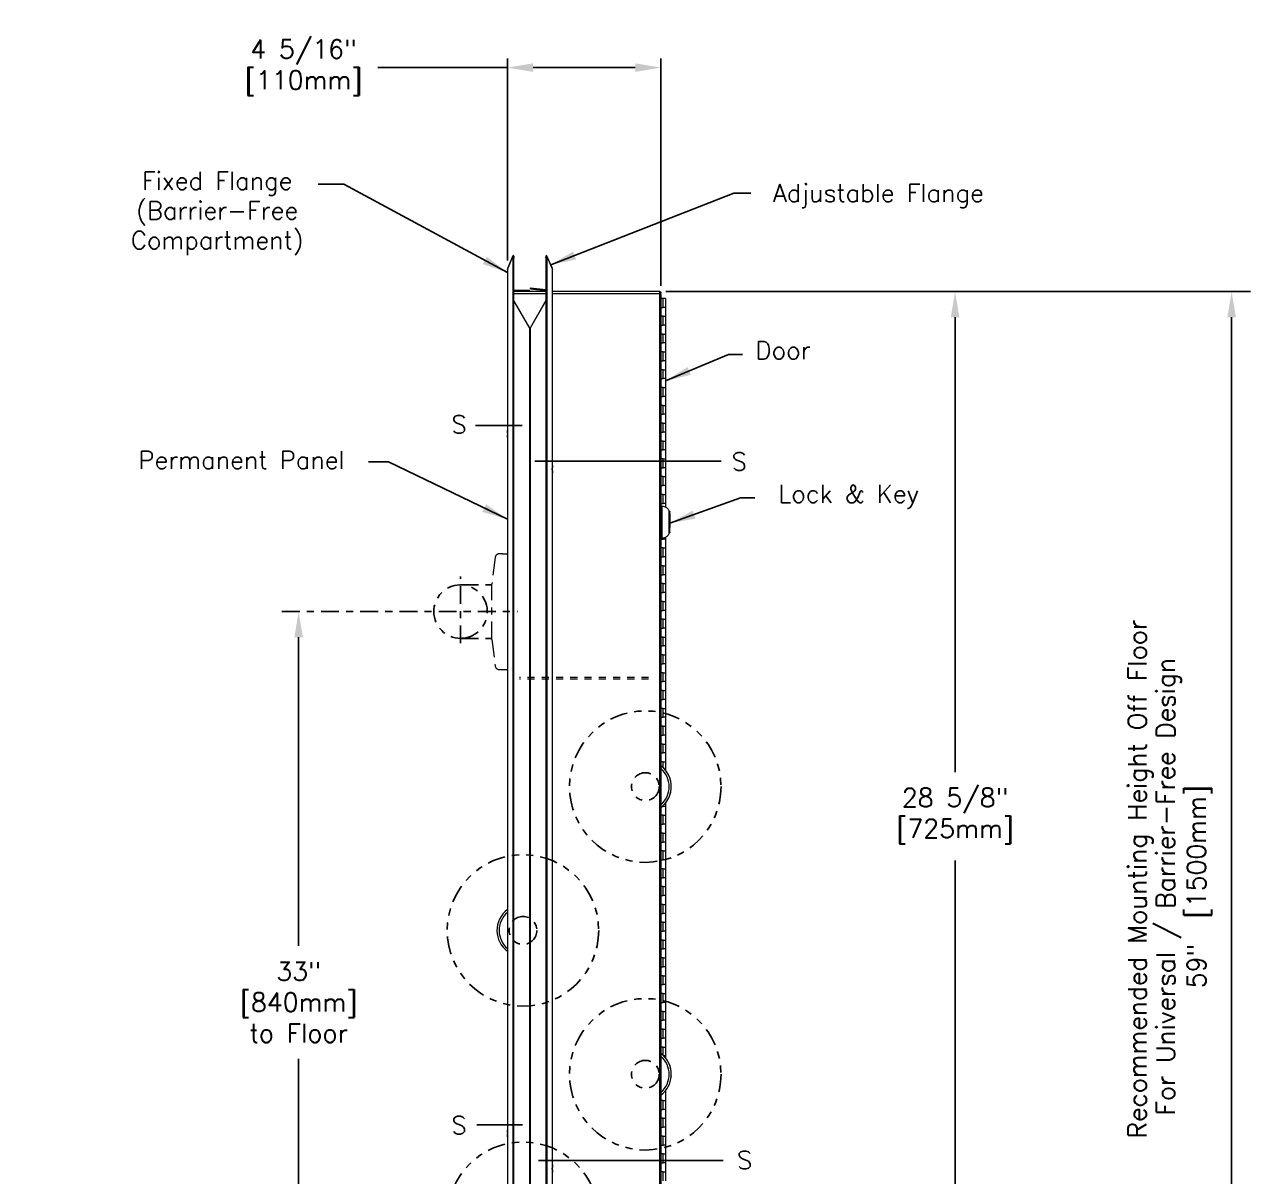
# Model space of a CAD drawing. Header units: inches. Extents: x 1.6 to 44.1, y 1.5 to 32.1.
# Drawn here: x 26.93 to 44.13, y 10.6 to 26.76 of the extents above; entities that cross this region are included whole.
import ezdxf

# ---------------------------------------------------------------- set-up
doc = ezdxf.new("R2010")
doc.units = ezdxf.units.IN
doc.header["$MEASUREMENT"] = 0
doc.header["$PDSIZE"] = -1
for name, pattern in [('CENTER', [0.4, 0.25, -0.05, 0.05, -0.05]), ('HIDDEN', [0.075, 0.05, -0.025]), ('PHANTOM', [0.5, 0.25, -0.05, 0.05, -0.05, 0.05, -0.05])]:
    doc.linetypes.add(name, pattern=pattern)
doc.layers.add('DIMENSIONS', color=1, linetype='Continuous')
doc.layers.add('Object', color=4, linetype='Continuous')
doc.styles.get("Standard").update_dxf_attribs({"font": 'romans.shx'})
doc.dimstyles.get("Standard").update_dxf_attribs({"dimscale": 2, "dimtxt": 0.13, "dimasz": 0.18, "dimexe": 0.063, "dimexo": 0.0625, "dimgap": 0.09, "dimtad": 0, "dimtih": 1, "dimtoh": 1, "dimdec": 4, "dimlfac": 2, "dimzin": 4, "dimdsep": 46, "dimlunit": 5, "dimtxsty": 'Standard', "dimcen": 0.09, "dimadec": 0, "dimazin": 1, "dimtfac": 1, "dimtdec": 4, "dimtofl": 0, "dimtmove": 0, "dimatfit": 3, "dimfxl": 1, "dimfrac": 2, "dimtolj": 1, "dimtzin": 0, "dimarcsym": 0})

# ---------------------------------------------------------------- blocks, each defined once
blk = doc.blocks.new('*D27')
at = {"layer": 'Defpoints', "color": 0}
for p in [(33.702, 26.155), (33.702, 23.325), (35.857, 22.97)]:
    blk.add_point(p, dxfattribs=at)
at = {"layer": 'DIMENSIONS', "color": 0, "lineweight": -2}
for p, q in [((33.702, 26.155), (31.883, 26.155)), ((33.702, 23.45), (33.702, 26.281)), ((35.497, 26.155), (34.062, 26.155)), ((35.857, 23.095), (35.857, 26.281))]:
    blk.add_line(p, q, dxfattribs=at)
at = {"layer": 'DIMENSIONS', "color": 0}
for points in [[(34.062, 26.215), (34.062, 26.095), (33.702, 26.155)], [(35.497, 26.215), (35.497, 26.095), (35.857, 26.155)]]:
    blk.add_solid(points, dxfattribs=at)
at = {"layer": 'DIMENSIONS', "color": 0, "insert": (30.842, 26.155), "char_height": 0.26, "attachment_point": 5}
blk.add_mtext('\\A1;4 5/16"\\P[110mm]', dxfattribs=at)
blk = doc.blocks.new('*D29')
at = {"layer": 'Defpoints', "color": 0}
for p in [(35.842, 23.013), (39.983, 23.013), (35.842, 8.698)]:
    blk.add_point(p, dxfattribs=at)
at = {"layer": 'DIMENSIONS', "color": 0, "lineweight": -2}
for p, q in [((35.967, 23.013), (40.109, 23.013)), ((39.983, 22.653), (39.983, 16.275)), ((39.983, 9.058), (39.983, 15.036)), ((35.967, 8.698), (40.109, 8.698))]:
    blk.add_line(p, q, dxfattribs=at)
at = {"layer": 'DIMENSIONS', "color": 0}
for points in [[(39.923, 22.653), (40.043, 22.653), (39.983, 23.013)], [(39.923, 9.058), (40.043, 9.058), (39.983, 8.698)]]:
    blk.add_solid(points, dxfattribs=at)
at = {"layer": 'DIMENSIONS', "color": 0, "insert": (39.983, 15.656), "char_height": 0.26, "attachment_point": 5}
blk.add_mtext('\\A1;28 5/8"\\P[725mm]', dxfattribs=at)
blk = doc.blocks.new('*D30')
at = {"layer": 'Defpoints', "color": 0}
for p in [(30.773, 18.525), (30.773, 7.568), (31.607, 7.568)]:
    blk.add_point(p, dxfattribs=at)
at = {"layer": 'DIMENSIONS', "color": 0, "lineweight": -3}
blk.add_line((30.898, 18.525), (30.899, 18.525), dxfattribs=at)
at = {"layer": 'DIMENSIONS', "color": 0, "lineweight": -2}
for p, q in [((30.773, 18.165), (30.773, 13.839)), ((30.773, 7.928), (30.773, 12.254))]:
    blk.add_line(p, q, dxfattribs=at)
at = {"layer": 'DIMENSIONS', "color": 0}
for points in [[(30.713, 18.165), (30.833, 18.165), (30.773, 18.525)], [(30.713, 7.928), (30.833, 7.928), (30.773, 7.568)]]:
    blk.add_solid(points, dxfattribs=at)
at = {"layer": 'DIMENSIONS', "color": 0, "insert": (30.773, 13.046), "char_height": 0.26, "attachment_point": 5}
blk.add_mtext('\\A1;33"\\P[840mm]\\Pto Floor', dxfattribs=at)

msp = doc.modelspace()

# ---------------------------------------------------------------- hatches: boundary and pattern name
at = {"linetype": 'Continuous', "lineweight": 0}
h = msp.add_hatch(dxfattribs=at)
h.set_pattern_fill('ANSI31', scale=2, style=0)
edge = h.paths.add_edge_path(flags=0)
edge.add_arc((26.949461, 13.071284), 0.022, 0, 360)
h = msp.add_hatch(dxfattribs=at)
h.set_pattern_fill('ANSI31', scale=2, style=0)
edge = h.paths.add_edge_path(flags=0)
edge.add_arc((28.840461, 13.071284), 0.022, 0, 360)

# ---------------------------------------------------------------- linework, layer by layer
at = {"layer": 'DIMENSIONS'}
for p, q in [((35.923316, 23.012645), (44.127833, 23.012645)), ((43.86289, 22.652645), (43.86289, 6.542868)), ((33.911495, 21.134866), (33.256821, 21.134866)), ((36.70132, 20.634866), (34.085907, 20.634866)), ((33.915089, 11.324866), (33.275264, 11.324866)), ((36.728816, 10.824866), (34.138607, 10.824866))]:
    msp.add_line(p, q, dxfattribs=at)
at = {"layer": 'DIMENSIONS', "linetype": 'CENTER', "lineweight": 15}
for p, q in [((33.529061, 19.28192), (33.483817, 18.914531)), ((33.631375, 19.336781), (33.591093, 19.336781)), ((33.483817, 18.134531), (33.483817, 18.914531)), ((33.483817, 18.134531), (33.529061, 17.767142)), ((33.591093, 17.712281), (33.701505, 17.712281))]:
    msp.add_line(p, q, dxfattribs=at)
at = {"layer": 'DIMENSIONS', "linetype": 'CENTER'}
for p, q in [((33.044817, 18.082223), (33.044817, 19.016471)), ((33.044817, 18.899531), (33.483817, 18.899531)), ((30.538739, 18.524531), (33.843619, 18.524531)), ((33.044817, 18.149531), (33.483817, 18.149531))]:
    msp.add_line(p, q, dxfattribs=at)
at = {"layer": 'DIMENSIONS', "linetype": 'PHANTOM'}
for centre, radius in [((35.637227, 16.070145), 1.0625), ((35.637227, 16.070145), 0.195), ((33.921005, 14.052645), 1.0625), ((33.921005, 14.052645), 0.195), ((35.637322, 12.035145), 1.0625), ((35.637322, 12.035145), 0.195), ((33.921005, 10.022645), 1.0625)]:
    msp.add_circle(centre, radius, dxfattribs=at)
at = {"layer": 'DIMENSIONS', "linetype": 'CENTER', "lineweight": 15}
for centre, radius, start, end in [((33.591093, 19.274281), 0.0625, 90, 172.9793855), ((33.684624, 20.148064), 0.813029, 266.2447879, 271.1897536), ((33.591093, 17.774781), 0.0625, 187.0206145, 270)]:
    msp.add_arc(centre, radius, start, end, dxfattribs=at)
at = {"layer": 'DIMENSIONS', "linetype": 'CENTER'}
msp.add_arc((33.044817, 18.524531), 0.375, 272.8064997, 270, dxfattribs=at)
at = {"layer": 'DIMENSIONS'}
msp.add_solid([(43.92289, 22.652645), (43.80289, 22.652645), (43.86289, 23.012645)], dxfattribs=at)
at = {"layer": 'Object', "linetype": 'Continuous', "lineweight": 15}
for p, q in [((33.77984, 23.516794), (33.703871, 23.336994)), ((33.703871, 23.325317), (33.77984, 23.505118)), ((33.781, 23.51954), (33.77984, 23.516794)), ((33.794817, 23.513702), (33.781, 23.51954)), ((33.781, 8.234444), (33.781, 23.490846)), ((33.781, 23.490846), (33.794817, 23.485008)), ((33.792858, 23.509065), (33.794817, 23.513702)), ((33.794817, 8.240282), (33.794817, 23.485008)), ((34.25583, 23.51954), (34.242012, 23.513702)), ((34.242012, 23.513702), (34.243971, 23.509065)), ((34.242012, 23.485008), (34.25583, 23.490846)), ((34.242012, 23.485008), (34.242012, 8.240282)), ((34.25699, 23.516794), (34.25583, 23.51954)), ((34.25583, 23.490846), (34.25583, 8.234444)), ((34.332959, 23.336994), (34.25699, 23.516794)), ((34.25699, 23.505118), (34.332959, 23.325317)), ((33.701505, 23.325317), (33.703871, 23.325317)), ((33.701505, 23.325317), (33.701505, 21.063142)), ((33.703871, 23.325317), (33.703871, 21.026492)), ((34.332959, 20.544466), (34.332959, 23.325317)), ((34.332959, 23.325317), (34.335325, 23.325317)), ((34.335325, 20.573363), (34.335325, 23.325317)), ((34.024536, 23.051234), (34.026104, 23.066152)), ((34.024536, 23.051234), (34.242012, 23.028376)), ((34.026104, 23.066152), (34.242012, 23.043459)), ((33.794817, 23.035145), (34.014005, 23.035145)), ((34.014005, 23.020145), (33.794817, 23.020145)), ((34.242012, 23.012645), (33.794817, 23.012645)), ((34.242012, 22.982645), (33.794817, 22.982645)), ((33.794817, 22.880485), (34.014005, 22.500841)), ((34.014005, 23.020145), (34.014005, 23.035145)), ((34.242012, 22.887249), (34.024536, 22.508495)), ((34.242012, 22.884518), (34.026104, 22.508495)), ((35.841755, 23.012645), (34.335325, 23.012645)), ((35.841755, 22.982645), (34.335325, 22.982645)), ((35.841755, 22.982645), (35.841755, 23.012645)), ((35.841755, 8.712645), (35.841755, 22.982645)), ((35.857005, 22.970471), (35.857005, 8.712645)), ((35.888504, 22.917645), (35.857005, 22.917645)), ((35.919755, 22.917645), (35.888504, 22.917645)), ((35.888504, 22.792645), (35.888504, 22.917645)), ((35.919755, 22.917645), (35.919755, 22.792645)), ((35.857254, 22.667645), (35.857254, 22.792645)), ((35.857254, 22.792645), (35.888504, 22.792645)), ((35.857254, 22.667645), (35.857254, 22.792645)), ((35.857254, 22.792645), (35.857254, 22.792645)), ((35.857255, 22.667645), (35.857255, 22.792645)), ((35.919755, 22.792645), (35.888504, 22.792645)), ((35.919755, 22.792645), (35.888505, 22.792645)), ((35.919755, 22.792645), (35.919755, 22.667645)), ((35.888504, 22.667645), (35.857254, 22.667645)), ((35.857254, 22.667645), (35.857254, 22.667645)), ((35.857254, 22.417645), (35.857254, 22.542645)), ((35.857254, 22.542645), (35.888504, 22.542645)), ((35.857254, 22.417645), (35.857254, 22.542645)), ((35.857254, 22.542645), (35.857254, 22.542645)), ((35.857255, 22.417645), (35.857255, 22.542645)), ((35.888504, 22.667645), (35.919755, 22.667645)), ((35.888504, 22.542645), (35.888504, 22.667645)), ((35.919755, 22.542645), (35.888504, 22.542645)), ((35.888505, 22.667645), (35.919755, 22.667645)), ((35.919755, 22.542645), (35.888505, 22.542645)), ((35.919755, 22.667645), (35.919755, 22.542645)), ((35.919755, 22.542645), (35.919755, 22.417645)), ((34.014005, 22.500841), (34.014005, 9.224449)), ((34.024536, 22.508495), (34.026104, 22.508495)), ((34.024536, 9.216796), (34.024536, 22.508495)), ((34.026104, 9.216796), (34.026104, 22.508495)), ((35.888504, 22.417645), (35.857254, 22.417645)), ((35.857254, 22.417645), (35.857254, 22.417645)), ((35.888504, 22.417645), (35.919755, 22.417645)), ((35.888504, 22.292645), (35.888504, 22.417645)), ((35.888505, 22.417645), (35.919755, 22.417645)), ((35.919755, 22.417645), (35.919755, 22.292645)), ((35.857254, 22.167645), (35.857254, 22.292645)), ((35.857254, 22.292645), (35.888504, 22.292645)), ((35.857254, 22.167645), (35.857254, 22.292645)), ((35.857254, 22.292645), (35.857254, 22.292645)), ((35.857255, 22.167645), (35.857255, 22.292645)), ((35.919755, 22.292645), (35.888504, 22.292645)), ((35.919755, 22.292645), (35.888505, 22.292645)), ((35.919755, 22.292645), (35.919755, 22.167645)), ((35.888504, 22.167645), (35.857254, 22.167645)), ((35.857254, 22.167645), (35.857254, 22.167645)), ((35.857254, 21.917645), (35.857254, 22.042645)), ((35.857254, 22.042645), (35.888504, 22.042645)), ((35.857254, 21.917645), (35.857254, 22.042645)), ((35.857254, 22.042645), (35.857254, 22.042645)), ((35.857255, 21.917645), (35.857255, 22.042645)), ((35.888504, 22.167645), (35.919755, 22.167645)), ((35.888504, 22.042645), (35.888504, 22.167645)), ((35.919755, 22.042645), (35.888504, 22.042645)), ((35.888505, 22.167645), (35.919755, 22.167645)), ((35.919755, 22.042645), (35.888505, 22.042645)), ((35.919755, 22.167645), (35.919755, 22.042645)), ((35.919755, 22.042645), (35.919755, 21.917645)), ((35.888504, 21.917645), (35.857254, 21.917645)), ((35.857254, 21.917645), (35.857254, 21.917645)), ((35.888504, 21.917645), (35.919755, 21.917645)), ((35.888504, 21.792645), (35.888504, 21.917645)), ((35.888505, 21.917645), (35.919755, 21.917645)), ((35.919755, 21.917645), (35.919755, 21.792645)), ((35.857254, 21.667645), (35.857254, 21.792645)), ((35.857254, 21.792645), (35.888504, 21.792645)), ((35.857254, 21.667645), (35.857254, 21.792645)), ((35.857254, 21.792645), (35.857254, 21.792645)), ((35.857255, 21.667645), (35.857255, 21.792645)), ((35.919755, 21.792645), (35.888504, 21.792645)), ((35.919755, 21.792645), (35.888505, 21.792645)), ((35.919755, 21.792645), (35.919755, 21.667645)), ((35.888504, 21.667645), (35.857254, 21.667645)), ((35.857254, 21.667645), (35.857254, 21.667645)), ((35.857254, 21.417645), (35.857254, 21.542645)), ((35.857254, 21.542645), (35.888504, 21.542645)), ((35.857254, 21.417645), (35.857254, 21.542645)), ((35.857254, 21.542645), (35.857254, 21.542645)), ((35.857255, 21.417645), (35.857255, 21.542645)), ((35.888504, 21.542645), (35.888504, 21.667645)), ((35.888504, 21.667645), (35.919755, 21.667645)), ((35.919755, 21.542645), (35.888504, 21.542645)), ((35.888505, 21.667645), (35.919755, 21.667645)), ((35.919755, 21.542645), (35.888505, 21.542645)), ((35.919755, 21.667645), (35.919755, 21.542645)), ((35.919755, 21.542645), (35.919755, 21.417645)), ((35.888504, 21.417645), (35.857254, 21.417645)), ((35.857254, 21.417645), (35.857254, 21.417645)), ((35.888504, 21.417645), (35.919755, 21.417645)), ((35.888504, 21.292645), (35.888504, 21.417645)), ((35.888505, 21.417645), (35.919755, 21.417645)), ((35.919755, 21.417645), (35.919755, 21.292645)), ((35.857254, 21.167645), (35.857254, 21.292645)), ((35.857254, 21.292645), (35.888504, 21.292645)), ((35.857254, 21.167645), (35.857254, 21.292645)), ((35.857254, 21.292645), (35.857254, 21.292645)), ((35.888504, 21.167645), (35.857254, 21.167645)), ((35.857254, 21.167645), (35.857254, 21.167645)), ((35.857255, 21.167645), (35.857255, 21.292645)), ((35.919755, 21.292645), (35.888504, 21.292645)), ((35.888504, 21.167645), (35.919755, 21.167645)), ((35.888504, 21.042645), (35.888504, 21.167645)), ((35.919755, 21.292645), (35.888505, 21.292645)), ((35.888505, 21.167645), (35.919755, 21.167645)), ((35.919755, 21.292645), (35.919755, 21.167645)), ((35.919755, 21.167645), (35.919755, 21.042645)), ((33.701505, 21.063142), (33.701505, 20.967148)), ((33.703871, 21.003798), (33.703871, 11.216492)), ((35.857254, 20.917645), (35.857254, 21.042645)), ((35.857254, 21.042645), (35.888504, 21.042645)), ((35.857254, 20.917645), (35.857254, 21.042645)), ((35.857254, 21.042645), (35.857254, 21.042645)), ((35.857255, 20.917645), (35.857255, 21.042645)), ((35.919755, 21.042645), (35.888504, 21.042645)), ((35.919755, 21.042645), (35.888505, 21.042645)), ((35.919755, 21.042645), (35.919755, 20.917645)), ((33.701505, 20.967148), (33.701505, 11.253142)), ((35.888504, 20.917645), (35.857254, 20.917645)), ((35.857254, 20.917645), (35.857254, 20.917645)), ((35.888504, 20.917645), (35.919755, 20.917645)), ((35.888504, 20.792645), (35.888504, 20.917645)), ((35.888505, 20.917645), (35.919755, 20.917645)), ((35.919755, 20.917645), (35.919755, 20.792645)), ((35.857254, 20.667645), (35.857254, 20.792645)), ((35.857254, 20.792645), (35.888504, 20.792645)), ((35.857254, 20.667645), (35.857254, 20.792645)), ((35.857254, 20.792645), (35.857254, 20.792645)), ((35.888504, 20.667645), (35.857254, 20.667645)), ((35.857255, 20.667645), (35.857255, 20.792645)), ((35.919755, 20.792645), (35.888504, 20.792645)), ((35.888504, 20.667645), (35.919755, 20.667645)), ((35.888504, 20.542645), (35.888504, 20.667645)), ((35.919755, 20.792645), (35.888505, 20.792645)), ((35.888505, 20.667645), (35.919755, 20.667645)), ((35.919755, 20.792645), (35.919755, 20.667645)), ((35.919755, 20.667645), (35.919755, 20.542645)), ((34.332959, 10.734466), (34.332959, 20.499636)), ((34.335325, 20.47074), (34.335325, 20.573363)), ((34.335325, 10.763363), (34.335325, 20.47074)), ((35.857254, 20.417645), (35.857254, 20.542645)), ((35.857254, 20.542645), (35.888504, 20.542645)), ((35.857254, 20.417645), (35.857254, 20.542645)), ((35.857255, 20.417645), (35.857255, 20.542645)), ((35.919755, 20.542645), (35.888504, 20.542645)), ((35.919755, 20.542645), (35.888505, 20.542645)), ((35.919755, 20.542645), (35.919755, 20.417645)), ((35.888504, 20.417645), (35.857254, 20.417645)), ((35.888504, 20.417645), (35.919755, 20.417645)), ((35.888504, 20.292645), (35.888504, 20.417645)), ((35.888505, 20.417645), (35.919755, 20.417645)), ((35.919755, 20.417645), (35.919755, 20.292645)), ((35.857254, 20.167645), (35.857254, 20.292645)), ((35.857254, 20.292645), (35.888504, 20.292645)), ((35.857254, 20.167645), (35.857254, 20.292645)), ((35.888504, 20.167645), (35.857254, 20.167645)), ((35.857255, 20.167645), (35.857255, 20.292645)), ((35.919755, 20.292645), (35.888504, 20.292645)), ((35.888504, 20.167645), (35.919755, 20.167645)), ((35.888504, 20.042645), (35.888504, 20.167645)), ((35.919755, 20.292645), (35.888505, 20.292645)), ((35.888505, 20.167645), (35.919755, 20.167645)), ((35.919755, 20.292645), (35.919755, 20.167645)), ((35.919755, 20.167645), (35.919755, 20.042645)), ((35.857254, 20.000067), (35.857254, 20.042645)), ((35.857254, 20.042645), (35.888504, 20.042645)), ((35.857254, 20.000067), (35.857254, 20.042645)), ((35.857255, 20.000067), (35.857255, 20.042645)), ((35.919755, 20.042645), (35.888504, 20.042645)), ((35.919755, 20.042645), (35.888505, 20.042645)), ((35.919755, 20.042645), (35.919755, 19.991343)), ((35.981713, 19.837297), (35.981713, 19.899338)), ((35.981713, 19.899338), (35.981715, 19.899338)), ((35.981715, 19.899338), (35.981715, 19.837297)), ((35.981713, 19.704338), (35.981713, 19.721379)), ((35.981715, 19.704338), (35.981713, 19.704338)), ((35.981715, 19.721379), (35.981715, 19.704338)), ((35.857254, 19.417645), (35.857254, 19.542645)), ((35.857254, 19.542645), (35.888504, 19.542645)), ((35.857254, 19.417645), (35.857254, 19.542645)), ((35.857255, 19.417645), (35.857255, 19.542645)), ((35.888504, 19.542645), (35.888504, 19.555126)), ((35.919755, 19.542645), (35.888504, 19.542645)), ((35.919755, 19.542645), (35.888505, 19.542645)), ((35.919755, 19.567535), (35.919755, 19.542645)), ((35.919755, 19.542645), (35.919755, 19.417645)), ((35.888504, 19.417645), (35.857254, 19.417645)), ((35.857254, 19.167645), (35.857254, 19.292645)), ((35.857254, 19.292645), (35.888504, 19.292645)), ((35.857254, 19.167645), (35.857254, 19.292645)), ((35.857255, 19.167645), (35.857255, 19.292645)), ((35.888504, 19.417645), (35.919755, 19.417645)), ((35.888504, 19.292645), (35.888504, 19.417645)), ((35.919755, 19.292645), (35.888504, 19.292645)), ((35.888505, 19.417645), (35.919755, 19.417645)), ((35.919755, 19.292645), (35.888505, 19.292645)), ((35.919755, 19.417645), (35.919755, 19.292645)), ((35.919755, 19.292645), (35.919755, 19.167645)), ((35.888504, 19.167645), (35.857254, 19.167645)), ((35.888504, 19.167645), (35.919755, 19.167645)), ((35.888504, 19.042645), (35.888504, 19.167645)), ((35.888505, 19.167645), (35.919755, 19.167645)), ((35.919755, 19.167645), (35.919755, 19.042645)), ((35.857254, 18.917645), (35.857254, 19.042645)), ((35.857254, 19.042645), (35.888504, 19.042645)), ((35.857254, 18.917645), (35.857254, 19.042645)), ((35.857255, 18.917645), (35.857255, 19.042645)), ((35.919755, 19.042645), (35.888504, 19.042645)), ((35.919755, 19.042645), (35.888505, 19.042645)), ((35.919755, 19.042645), (35.919755, 18.917645)), ((35.888504, 18.917645), (35.857254, 18.917645)), ((35.857254, 18.667645), (35.857254, 18.792645)), ((35.857254, 18.792645), (35.888504, 18.792645)), ((35.857254, 18.667645), (35.857254, 18.792645)), ((35.857255, 18.667645), (35.857255, 18.792645)), ((35.888504, 18.917645), (35.919755, 18.917645)), ((35.888504, 18.792645), (35.888504, 18.917645)), ((35.919755, 18.792645), (35.888504, 18.792645)), ((35.888505, 18.917645), (35.919755, 18.917645)), ((35.919755, 18.792645), (35.888505, 18.792645)), ((35.919755, 18.917645), (35.919755, 18.792645)), ((35.919755, 18.792645), (35.919755, 18.667645)), ((35.888504, 18.667645), (35.857254, 18.667645)), ((35.888504, 18.667645), (35.919755, 18.667645)), ((35.888504, 18.542645), (35.888504, 18.667645)), ((35.888505, 18.667645), (35.919755, 18.667645)), ((35.919755, 18.667645), (35.919755, 18.542645)), ((35.857254, 18.417645), (35.857254, 18.542645)), ((35.857254, 18.542645), (35.888504, 18.542645)), ((35.857254, 18.417645), (35.857254, 18.542645)), ((35.888504, 18.417645), (35.857254, 18.417645)), ((35.857255, 18.417645), (35.857255, 18.542645)), ((35.919755, 18.542645), (35.888504, 18.542645)), ((35.888504, 18.417645), (35.919755, 18.417645)), ((35.888504, 18.292645), (35.888504, 18.417645)), ((35.919755, 18.542645), (35.888505, 18.542645)), ((35.888505, 18.417645), (35.919755, 18.417645)), ((35.919755, 18.542645), (35.919755, 18.417645)), ((35.919755, 18.417645), (35.919755, 18.292645)), ((35.857254, 18.167645), (35.857254, 18.292645)), ((35.857254, 18.292645), (35.888504, 18.292645)), ((35.857254, 18.167645), (35.857254, 18.292645)), ((35.857255, 18.167645), (35.857255, 18.292645)), ((35.919755, 18.292645), (35.888504, 18.292645)), ((35.919755, 18.292645), (35.888505, 18.292645)), ((35.919755, 18.292645), (35.919755, 18.167645)), ((35.888504, 18.167645), (35.857254, 18.167645)), ((35.888504, 18.167645), (35.919755, 18.167645)), ((35.888504, 18.042645), (35.888504, 18.167645)), ((35.888505, 18.167645), (35.919755, 18.167645)), ((35.919755, 18.167645), (35.919755, 18.042645)), ((35.857254, 17.917645), (35.857254, 18.042645)), ((35.857254, 18.042645), (35.888504, 18.042645)), ((35.857254, 17.917645), (35.857254, 18.042645)), ((35.888504, 17.917645), (35.857254, 17.917645)), ((35.857255, 17.917645), (35.857255, 18.042645)), ((35.919755, 18.042645), (35.888504, 18.042645)), ((35.888504, 17.792645), (35.888504, 17.917645)), ((35.888504, 17.917645), (35.919755, 17.917645)), ((35.919755, 18.042645), (35.888505, 18.042645)), ((35.888505, 17.917645), (35.919755, 17.917645)), ((35.919755, 18.042645), (35.919755, 17.917645)), ((35.919755, 17.917645), (35.919755, 17.792645)), ((35.857254, 17.667645), (35.857254, 17.792645)), ((35.857254, 17.792645), (35.888504, 17.792645)), ((35.857254, 17.667645), (35.857254, 17.792645)), ((35.857255, 17.667645), (35.857255, 17.792645)), ((35.919755, 17.792645), (35.888504, 17.792645)), ((35.919755, 17.792645), (35.888505, 17.792645)), ((35.919755, 17.792645), (35.919755, 17.667645)), ((35.888504, 17.667645), (35.857254, 17.667645)), ((35.888504, 17.667645), (35.919755, 17.667645)), ((35.888504, 17.542645), (35.888504, 17.667645)), ((35.888505, 17.667645), (35.919755, 17.667645)), ((35.919755, 17.667645), (35.919755, 17.542645)), ((35.857254, 17.417645), (35.857254, 17.542645)), ((35.857254, 17.542645), (35.888504, 17.542645)), ((35.857254, 17.417645), (35.857254, 17.542645)), ((35.888504, 17.417645), (35.857254, 17.417645)), ((35.857255, 17.417645), (35.857255, 17.542645)), ((35.919755, 17.542645), (35.888504, 17.542645)), ((35.888504, 17.292645), (35.888504, 17.417645)), ((35.888504, 17.417645), (35.919755, 17.417645)), ((35.919755, 17.542645), (35.888505, 17.542645)), ((35.888505, 17.417645), (35.919755, 17.417645)), ((35.919755, 17.542645), (35.919755, 17.417645)), ((35.919755, 17.417645), (35.919755, 17.292645)), ((35.857254, 17.167645), (35.857254, 17.292645)), ((35.857254, 17.292645), (35.888504, 17.292645)), ((35.857254, 17.167645), (35.857254, 17.292645)), ((35.857255, 17.167645), (35.857255, 17.292645)), ((35.919755, 17.292645), (35.888504, 17.292645)), ((35.919755, 17.292645), (35.888505, 17.292645)), ((35.919755, 17.292645), (35.919755, 17.167645)), ((35.888504, 17.167645), (35.857254, 17.167645)), ((35.857254, 16.917645), (35.857254, 17.042645)), ((35.857254, 17.042645), (35.888504, 17.042645)), ((35.857254, 16.917645), (35.857254, 17.042645)), ((35.857255, 16.917645), (35.857255, 17.042645)), ((35.888504, 17.042645), (35.888504, 17.167645)), ((35.888504, 17.167645), (35.919755, 17.167645)), ((35.919755, 17.042645), (35.888504, 17.042645)), ((35.888505, 17.167645), (35.919755, 17.167645)), ((35.919755, 17.042645), (35.888505, 17.042645)), ((35.919755, 17.167645), (35.919755, 17.042645)), ((35.919755, 17.042645), (35.919755, 16.917645)), ((35.888504, 16.917645), (35.857254, 16.917645)), ((35.888504, 16.792645), (35.888504, 16.917645)), ((35.888504, 16.917645), (35.919755, 16.917645)), ((35.888505, 16.917645), (35.919755, 16.917645)), ((35.919755, 16.917645), (35.919755, 16.792645)), ((35.857254, 16.667645), (35.857254, 16.792645)), ((35.857254, 16.792645), (35.888504, 16.792645)), ((35.857254, 16.667645), (35.857254, 16.792645)), ((35.857255, 16.667645), (35.857255, 16.792645)), ((35.919755, 16.792645), (35.888504, 16.792645)), ((35.919755, 16.792645), (35.888505, 16.792645)), ((35.919755, 16.792645), (35.919755, 16.667645)), ((35.888504, 16.667645), (35.857254, 16.667645)), ((35.857254, 16.417645), (35.857254, 16.542645)), ((35.857254, 16.542645), (35.888504, 16.542645)), ((35.857254, 16.417645), (35.857254, 16.542645)), ((35.857255, 16.417645), (35.857255, 16.542645)), ((35.888504, 16.667645), (35.919755, 16.667645)), ((35.888504, 16.542645), (35.888504, 16.667645)), ((35.919755, 16.542645), (35.888504, 16.542645)), ((35.888505, 16.667645), (35.919755, 16.667645)), ((35.919755, 16.542645), (35.888505, 16.542645)), ((35.919755, 16.667645), (35.919755, 16.542645)), ((35.919755, 16.542645), (35.919755, 16.417645)), ((35.888504, 16.417645), (35.857254, 16.417645)), ((35.888504, 16.417645), (35.919755, 16.417645)), ((35.888504, 16.334971), (35.888504, 16.417645)), ((35.888505, 16.417645), (35.919755, 16.417645)), ((35.919755, 16.417645), (35.919755, 16.301352)), ((35.919755, 15.838939), (35.919755, 15.792645)), ((35.975825, 15.933843), (35.975869, 15.933843)), ((35.97601, 15.934304), (35.975869, 15.933843)), ((35.975872, 15.933843), (35.975916, 15.933843)), ((35.976057, 15.934304), (35.975916, 15.933843)), ((35.994159, 15.993607), (35.99401, 15.993122)), ((35.994206, 15.993607), (35.994057, 15.993122)), ((35.994115, 15.993607), (35.994159, 15.993607)), ((35.994118, 15.99362), (35.994159, 15.993607)), ((35.994162, 15.993607), (35.994206, 15.993607)), ((35.994164, 15.99362), (35.994206, 15.993607)), ((35.857254, 15.667645), (35.857254, 15.778847)), ((35.857254, 15.667645), (35.857254, 15.778846)), ((35.888504, 15.667645), (35.857254, 15.667645)), ((35.857255, 15.667645), (35.857255, 15.778847)), ((35.874427, 15.792645), (35.888504, 15.792645)), ((35.888504, 15.792645), (35.888504, 15.805319)), ((35.919755, 15.792645), (35.888504, 15.792645)), ((35.888504, 15.667645), (35.919755, 15.667645)), ((35.888504, 15.542645), (35.888504, 15.667645)), ((35.919755, 15.792645), (35.888505, 15.792645)), ((35.888505, 15.667645), (35.919755, 15.667645)), ((35.919755, 15.792645), (35.919755, 15.667645)), ((35.919755, 15.667645), (35.919755, 15.542645)), ((35.857254, 15.417645), (35.857254, 15.542645)), ((35.857254, 15.542645), (35.888504, 15.542645)), ((35.857254, 15.417645), (35.857254, 15.542645)), ((35.857255, 15.417645), (35.857255, 15.542645)), ((35.919755, 15.542645), (35.888504, 15.542645)), ((35.919755, 15.542645), (35.888505, 15.542645)), ((35.919755, 15.542645), (35.919755, 15.417645)), ((35.888504, 15.417645), (35.857254, 15.417645)), ((35.888504, 15.292645), (35.888504, 15.417645)), ((35.888504, 15.417645), (35.919755, 15.417645)), ((35.888505, 15.417645), (35.919755, 15.417645)), ((35.919755, 15.417645), (35.919755, 15.292645)), ((35.857254, 15.167645), (35.857254, 15.292645)), ((35.857254, 15.292645), (35.888504, 15.292645)), ((35.857254, 15.167645), (35.857254, 15.292645)), ((35.888504, 15.167645), (35.857254, 15.167645)), ((35.857255, 15.167645), (35.857255, 15.292645)), ((35.919755, 15.292645), (35.888504, 15.292645)), ((35.888504, 15.042645), (35.888504, 15.167645)), ((35.888504, 15.167645), (35.919755, 15.167645)), ((35.919755, 15.292645), (35.888505, 15.292645)), ((35.888505, 15.167645), (35.919755, 15.167645)), ((35.919755, 15.292645), (35.919755, 15.167645)), ((35.919755, 15.167645), (35.919755, 15.042645)), ((35.857254, 14.917645), (35.857254, 15.042645)), ((35.857254, 15.042645), (35.888504, 15.042645)), ((35.857254, 14.917645), (35.857254, 15.042645)), ((35.857255, 14.917645), (35.857255, 15.042645)), ((35.919755, 15.042645), (35.888504, 15.042645)), ((35.919755, 15.042645), (35.888505, 15.042645)), ((35.919755, 15.042645), (35.919755, 14.917645)), ((35.888504, 14.917645), (35.857254, 14.917645)), ((35.857254, 14.667645), (35.857254, 14.792645)), ((35.857254, 14.792645), (35.888504, 14.792645)), ((35.857254, 14.667645), (35.857254, 14.792645)), ((35.857255, 14.667645), (35.857255, 14.792645)), ((35.888504, 14.917645), (35.919755, 14.917645)), ((35.888504, 14.792645), (35.888504, 14.917645)), ((35.919755, 14.792645), (35.888504, 14.792645)), ((35.888505, 14.917645), (35.919755, 14.917645)), ((35.919755, 14.792645), (35.888505, 14.792645)), ((35.919755, 14.917645), (35.919755, 14.792645)), ((35.919755, 14.792645), (35.919755, 14.667645)), ((35.888504, 14.667645), (35.857254, 14.667645)), ((35.888504, 14.542645), (35.888504, 14.667645)), ((35.888504, 14.667645), (35.919755, 14.667645)), ((35.888505, 14.667645), (35.919755, 14.667645)), ((35.919755, 14.667645), (35.919755, 14.542645)), ((35.857254, 14.417645), (35.857254, 14.542645)), ((35.857254, 14.542645), (35.888504, 14.542645)), ((35.857254, 14.417645), (35.857254, 14.542645)), ((35.857255, 14.417645), (35.857255, 14.542645)), ((35.919755, 14.542645), (35.888504, 14.542645)), ((35.919755, 14.542645), (35.888505, 14.542645)), ((35.919755, 14.542645), (35.919755, 14.417645)), ((35.888504, 14.417645), (35.857254, 14.417645)), ((35.857254, 14.167645), (35.857254, 14.292645)), ((35.857254, 14.292645), (35.888504, 14.292645)), ((35.857254, 14.167645), (35.857254, 14.292645)), ((35.857255, 14.167645), (35.857255, 14.292645)), ((35.888504, 14.292645), (35.888504, 14.417645)), ((35.888504, 14.417645), (35.919755, 14.417645)), ((35.919755, 14.292645), (35.888504, 14.292645)), ((35.888505, 14.417645), (35.919755, 14.417645)), ((35.919755, 14.292645), (35.888505, 14.292645)), ((35.919755, 14.417645), (35.919755, 14.292645)), ((35.919755, 14.292645), (35.919755, 14.167645)), ((35.888504, 14.167645), (35.857254, 14.167645)), ((35.888504, 14.042645), (35.888504, 14.167645)), ((35.888504, 14.167645), (35.919755, 14.167645)), ((35.888505, 14.167645), (35.919755, 14.167645)), ((35.919755, 14.167645), (35.919755, 14.042645)), ((35.857254, 13.917645), (35.857254, 14.042645)), ((35.857254, 14.042645), (35.888504, 14.042645)), ((35.857254, 13.917645), (35.857254, 14.042645)), ((35.857255, 13.917645), (35.857255, 14.042645)), ((35.919755, 14.042645), (35.888504, 14.042645)), ((35.919755, 14.042645), (35.888505, 14.042645)), ((35.919755, 14.042645), (35.919755, 13.917645)), ((35.888504, 13.917645), (35.857254, 13.917645)), ((35.857254, 13.667645), (35.857254, 13.792645)), ((35.857254, 13.792645), (35.888504, 13.792645)), ((35.857254, 13.667645), (35.857254, 13.792645)), ((35.857255, 13.667645), (35.857255, 13.792645)), ((35.888504, 13.792645), (35.888504, 13.917645)), ((35.888504, 13.917645), (35.919755, 13.917645)), ((35.919755, 13.792645), (35.888504, 13.792645)), ((35.888505, 13.917645), (35.919755, 13.917645)), ((35.919755, 13.792645), (35.888505, 13.792645)), ((35.919755, 13.917645), (35.919755, 13.792645)), ((35.919755, 13.792645), (35.919755, 13.667645)), ((35.888504, 13.667645), (35.857254, 13.667645)), ((35.888504, 13.667645), (35.919755, 13.667645)), ((35.888504, 13.542645), (35.888504, 13.667645)), ((35.888505, 13.667645), (35.919755, 13.667645)), ((35.919755, 13.667645), (35.919755, 13.542645)), ((35.857254, 13.417645), (35.857254, 13.542645)), ((35.857254, 13.542645), (35.888504, 13.542645)), ((35.857254, 13.417645), (35.857254, 13.542645)), ((35.888504, 13.417645), (35.857254, 13.417645)), ((35.857255, 13.417645), (35.857255, 13.542645)), ((35.919755, 13.542645), (35.888504, 13.542645)), ((35.888504, 13.417645), (35.919755, 13.417645)), ((35.888504, 13.292645), (35.888504, 13.417645)), ((35.919755, 13.542645), (35.888505, 13.542645)), ((35.888505, 13.417645), (35.919755, 13.417645)), ((35.919755, 13.542645), (35.919755, 13.417645)), ((35.919755, 13.417645), (35.919755, 13.292645)), ((35.856723, 10.767645), (35.856723, 13.387645)), ((35.857254, 13.167645), (35.857254, 13.292645)), ((35.857254, 13.292645), (35.888504, 13.292645)), ((35.857254, 13.167645), (35.857254, 13.292645)), ((35.857255, 13.167645), (35.857255, 13.292645)), ((35.919755, 13.292645), (35.888504, 13.292645)), ((35.919755, 13.292645), (35.888505, 13.292645)), ((35.919755, 13.292645), (35.919755, 13.167645)), ((35.888504, 13.167645), (35.857254, 13.167645)), ((35.888504, 13.042645), (35.888504, 13.167645)), ((35.888504, 13.167645), (35.919755, 13.167645)), ((35.888505, 13.167645), (35.919755, 13.167645)), ((35.919755, 13.167645), (35.919755, 13.042645)), ((35.857254, 12.917645), (35.857254, 13.042645)), ((35.857254, 13.042645), (35.888504, 13.042645)), ((35.857254, 12.917645), (35.857254, 13.042645)), ((35.888504, 12.917645), (35.857254, 12.917645)), ((35.857255, 12.917645), (35.857255, 13.042645)), ((35.919755, 13.042645), (35.888504, 13.042645)), ((35.888504, 12.917645), (35.919755, 12.917645)), ((35.888504, 12.792645), (35.888504, 12.917645)), ((35.919755, 13.042645), (35.888505, 13.042645)), ((35.888505, 12.917645), (35.919755, 12.917645)), ((35.919755, 13.042645), (35.919755, 12.917645)), ((35.919755, 12.917645), (35.919755, 12.792645)), ((35.857254, 12.667645), (35.857254, 12.792645)), ((35.857254, 12.792645), (35.888504, 12.792645)), ((35.857254, 12.667645), (35.857254, 12.792645)), ((35.857255, 12.667645), (35.857255, 12.792645)), ((35.919755, 12.792645), (35.888504, 12.792645)), ((35.919755, 12.792645), (35.888505, 12.792645)), ((35.919755, 12.792645), (35.919755, 12.667645)), ((35.888504, 12.667645), (35.857254, 12.667645)), ((35.888504, 12.667645), (35.919755, 12.667645)), ((35.888504, 12.542645), (35.888504, 12.667645)), ((35.888505, 12.667645), (35.919755, 12.667645)), ((35.919755, 12.667645), (35.919755, 12.542645)), ((35.857254, 12.417645), (35.857254, 12.542645)), ((35.857254, 12.542645), (35.888504, 12.542645)), ((35.857254, 12.417645), (35.857254, 12.542645)), ((35.888504, 12.417645), (35.857254, 12.417645)), ((35.857255, 12.417645), (35.857255, 12.542645)), ((35.919755, 12.542645), (35.888504, 12.542645)), ((35.888504, 12.417645), (35.919755, 12.417645)), ((35.888504, 12.299971), (35.888504, 12.417645)), ((35.919755, 12.542645), (35.888505, 12.542645)), ((35.888505, 12.417645), (35.919755, 12.417645)), ((35.919755, 12.542645), (35.919755, 12.417645)), ((35.919755, 12.417645), (35.919755, 12.292645)), ((35.919755, 12.292645), (35.896009, 12.292645)), ((35.919755, 12.292645), (35.919755, 12.266352)), ((36.000245, 12.073161), (36.000289, 12.073161)), ((36.000289, 12.073161), (36.000298, 12.072645)), ((36.000291, 12.073161), (36.000335, 12.073161)), ((36.000335, 12.073161), (36.000345, 12.072645)), ((36.001408, 12.010672), (36.001453, 12.010672)), ((36.001453, 12.010672), (36.001408, 12.010671)), ((36.001443, 12.01119), (36.001453, 12.010672)), ((36.001455, 12.010672), (36.001499, 12.010672)), ((36.001499, 12.010672), (36.001455, 12.010671)), ((36.00149, 12.01119), (36.001499, 12.010672)), ((35.857254, 11.667645), (35.857254, 11.743847)), ((35.857254, 11.667645), (35.857254, 11.743846)), ((35.857255, 11.667645), (35.857255, 11.743847)), ((35.919755, 11.792645), (35.91012, 11.792645)), ((35.919755, 11.803939), (35.919755, 11.792645)), ((35.919755, 11.792645), (35.919755, 11.667645)), ((35.888504, 11.667645), (35.857254, 11.667645)), ((35.857254, 11.417645), (35.857254, 11.542645)), ((35.857254, 11.542645), (35.888504, 11.542645)), ((35.857254, 11.417645), (35.857254, 11.542645)), ((35.857255, 11.417645), (35.857255, 11.542645)), ((35.888504, 11.542645), (35.888504, 11.667645)), ((35.888504, 11.667645), (35.919755, 11.667645)), ((35.919755, 11.542645), (35.888504, 11.542645)), ((35.888505, 11.667645), (35.919755, 11.667645)), ((35.919755, 11.542645), (35.888505, 11.542645)), ((35.919755, 11.667645), (35.919755, 11.542645)), ((35.919755, 11.542645), (35.919755, 11.417645)), ((35.888504, 11.417645), (35.857254, 11.417645)), ((35.888504, 11.292645), (35.888504, 11.417645)), ((35.888504, 11.417645), (35.919755, 11.417645)), ((35.888505, 11.417645), (35.919755, 11.417645)), ((35.919755, 11.417645), (35.919755, 11.292645)), ((33.701505, 11.253142), (33.701505, 11.157148)), ((33.703871, 11.193798), (33.703871, 8.399973)), ((35.857254, 11.167645), (35.857254, 11.292645)), ((35.857254, 11.292645), (35.888504, 11.292645)), ((35.857254, 11.167645), (35.857254, 11.292645)), ((35.857255, 11.167645), (35.857255, 11.292645)), ((35.919755, 11.292645), (35.888504, 11.292645)), ((35.919755, 11.292645), (35.888505, 11.292645)), ((35.919755, 11.292645), (35.919755, 11.167645)), ((33.701505, 11.157148), (33.701505, 8.399973)), ((35.888504, 11.167645), (35.857254, 11.167645)), ((35.857254, 10.917645), (35.857254, 11.042645)), ((35.857254, 11.042645), (35.888504, 11.042645)), ((35.857254, 10.917645), (35.857254, 11.042645)), ((35.857255, 10.917645), (35.857255, 11.042645)), ((35.888504, 11.167645), (35.919755, 11.167645)), ((35.888504, 11.042645), (35.888504, 11.167645)), ((35.919755, 11.042645), (35.888504, 11.042645)), ((35.888505, 11.167645), (35.919755, 11.167645)), ((35.919755, 11.042645), (35.888505, 11.042645)), ((35.919755, 11.167645), (35.919755, 11.042645)), ((35.919755, 11.042645), (35.919755, 10.917645)), ((35.888504, 10.917645), (35.857254, 10.917645)), ((35.857254, 10.917645), (35.857254, 10.917645)), ((35.888504, 10.917645), (35.919755, 10.917645)), ((35.888504, 10.792645), (35.888504, 10.917645)), ((35.888505, 10.917645), (35.919755, 10.917645)), ((35.919755, 10.917645), (35.919755, 10.792645)), ((34.332959, 8.399973), (34.332959, 10.689636)), ((34.335325, 10.66074), (34.335325, 10.763363)), ((35.857254, 10.667645), (35.857254, 10.792645)), ((35.857254, 10.792645), (35.888504, 10.792645)), ((35.857254, 10.667645), (35.857254, 10.792645)), ((35.857254, 10.792645), (35.857254, 10.792645)), ((35.888504, 10.667645), (35.857254, 10.667645)), ((35.857254, 10.667645), (35.857254, 10.667645)), ((35.857255, 10.667645), (35.857255, 10.792645)), ((35.919755, 10.792645), (35.888504, 10.792645)), ((35.888504, 10.542645), (35.888504, 10.667645)), ((35.888504, 10.667645), (35.919755, 10.667645)), ((35.919755, 10.792645), (35.888505, 10.792645)), ((35.888505, 10.667645), (35.919755, 10.667645)), ((35.919755, 10.792645), (35.919755, 10.667645)), ((35.919755, 10.667645), (35.919755, 10.542645)), ((34.335325, 8.399973), (34.335325, 10.66074))]:
    msp.add_line(p, q, dxfattribs=at)
at = {"layer": 'Object', "linetype": 'HIDDEN', "lineweight": 15}
for p, q in [((35.684255, 17.602645), (33.874255, 17.602645)), ((35.684255, 17.577645), (33.874255, 17.577645))]:
    msp.add_line(p, q, dxfattribs=at)
at = {"layer": 'Object', "linetype": 'Continuous', "lineweight": 15, "flags": 128}
for points in [[(35.873433, 19.551937), (35.873431, 19.555391), (35.873429, 19.565651), (35.873428, 19.582403), (35.873427, 19.605138), (35.873426, 19.633167), (35.873425, 19.665637), (35.873424, 19.701562), (35.873423, 19.73985), (35.873423, 19.779338), (35.873423, 19.818826), (35.873424, 19.857114), (35.873425, 19.893039), (35.873426, 19.925509), (35.873427, 19.953537), (35.873428, 19.976273), (35.873429, 19.993025), (35.873431, 20.003284), (35.873433, 20.006739), (35.873433, 20.006739)], [(35.971714, 19.621838), (35.971713, 19.623913), (35.971712, 19.633024), (35.971711, 19.648977), (35.97171, 19.671025), (35.971709, 19.698138), (35.971708, 19.729048), (35.971708, 19.762309), (35.971708, 19.796367), (35.971708, 19.829628), (35.971709, 19.860538), (35.97171, 19.887651), (35.971711, 19.909699), (35.971712, 19.925652), (35.971713, 19.934763), (35.971714, 19.936838)], [(35.981713, 19.837297), (35.981713, 19.828366), (35.981712, 19.814829), (35.981712, 19.797958), (35.981712, 19.779338), (35.981712, 19.760718), (35.981712, 19.743847), (35.981713, 19.73031), (35.981713, 19.721379)], [(35.981715, 19.721379), (35.981716, 19.73031), (35.981716, 19.743847), (35.981717, 19.760718), (35.981717, 19.779338), (35.981717, 19.797958), (35.981716, 19.814829), (35.981716, 19.828366), (35.981715, 19.837297)]]:
    msp.add_lwpolyline(points, dxfattribs=at)
at = {"layer": 'Object', "linetype": 'Continuous', "lineweight": 15}
for centre, radius, start, end in [((33.731505, 23.325317), 0.03, 157.095, 180), ((33.71869, 23.331156), 0.015928, 158.498426, 201.501574), ((34.318139, 23.331156), 0.015928, 338.498426, 21.501574), ((34.305325, 23.325317), 0.03, 360, 22.905), ((-217.669671, 19.733256), 253.651454, 359.97878535, 0.04203285), ((35.637321, 16.070145), 0.365, 347.8956332, 52.9956659), ((35.637274, 16.070145), 0.365, 347.8956332, 52.9864915), ((35.637228, 16.070145), 0.365, 307.0224426, 52.9775574), ((35.637322, 16.070145), 0.365, 307.0040726, 52.9467704), ((35.637276, 16.070145), 0.365, 347.8956332, 52.9378317), ((35.63723, 16.070145), 0.365, 347.8956332, 52.9286504), ((35.637227, 16.070145), 0.335, 310.9995695, 49.0004305), ((35.63723, 16.070145), 0.365, 307.022181, 338.0726868), ((35.637276, 16.070145), 0.365, 307.0130055, 338.0726868), ((35.637274, 16.070145), 0.365, 307.0135085, 338.0726868), ((35.637321, 16.070145), 0.365, 307.0043341, 338.0726868), ((35.63723, 16.070145), 0.365, 338.0726868, 347.8956332), ((35.637274, 16.070145), 0.365, 338.0726868, 347.8956332), ((35.637276, 16.070145), 0.365, 338.0726868, 347.8956332), ((35.637321, 16.070145), 0.365, 338.0726868, 347.8956332), ((33.921005, 14.052645), 0.365, 126.96807, 181.0669248), ((33.921005, 14.052645), 0.335, 130.9366279, 181.0669248), ((33.921005, 14.052645), 0.365, 181.0669248, 233.03193), ((33.921005, 14.052645), 0.335, 181.0669248, 229.0633721), ((35.637321, 12.035145), 0.365, 5.9784, 52.9956659), ((35.637274, 12.035145), 0.365, 5.9784, 52.9864915), ((35.637228, 12.035145), 0.365, 307.0224426, 52.9775574), ((35.637322, 12.035145), 0.365, 307.0040726, 52.9467704), ((35.637227, 12.035145), 0.335, 310.9995695, 49.0004305), ((35.637276, 12.035145), 0.365, 5.9784, 52.9378317), ((35.63723, 12.035145), 0.365, 5.9784, 52.9286504), ((35.63723, 12.035145), 0.365, 356.1554485, 5.9784), ((35.637274, 12.035145), 0.365, 356.1554485, 5.9784), ((35.637276, 12.035145), 0.365, 356.1554485, 5.9784), ((35.637321, 12.035145), 0.365, 356.1554485, 5.9784), ((35.63723, 12.035145), 0.365, 307.022181, 356.1554485), ((35.637276, 12.035145), 0.365, 307.0130055, 356.1554485), ((35.637274, 12.035145), 0.365, 307.0135085, 356.1554485), ((35.637321, 12.035145), 0.365, 307.0043341, 356.1554485)]:
    msp.add_arc(centre, radius, start, end, dxfattribs=at)
at = {"layer": 'Object', "linetype": 'Continuous', "lineweight": 15, "extrusion": (0, 0, -1)}
for centre, major_axis, ratio, start_param, end_param in [((33.768876, 23.490846), (0, 0.033426), 0.362701598, 1.129685416, 1.570796327), ((33.782694, 23.485008), (0, 0.033426), 0.362701598, 0.994346285, 1.570796327), ((34.254136, 23.485008), (0, 0.033426), 0.362701598, 4.71238898, 5.288839022), ((34.267953, 23.490846), (0, 0.033426), 0.362701598, 4.71238898, 5.153499892), ((33.662052, 21.015145), (0, 0.099622), 0.42251938, 1.456647393, 1.684945261), ((34.373972, 20.522051), (0, 0.099622), 0.42251938, 4.48544328, 4.93933468), ((33.662052, 11.205145), (0, 0.099622), 0.42251938, 1.456647393, 1.684945261), ((34.373972, 10.712051), (0, 0.099622), 0.42251938, 4.48544328, 4.93933468)]:
    msp.add_ellipse(centre, major_axis=major_axis, ratio=ratio, start_param=start_param, end_param=end_param, dxfattribs=at)
at = {"layer": 'Object', "linetype": 'Continuous', "lineweight": 15}
for points, knots in [([(33.77984, 23.516794), (33.779684, 23.516343), (33.779367, 23.51543), (33.779142, 23.51349), (33.779129, 23.511124), (33.779339, 23.508332), (33.779669, 23.506213), (33.77984, 23.505118)], [0, 0, 0, 0, 0.1936042914, 0.3924773938, 0.5862549315, 0.7862569506, 1, 1, 1, 1]), ([(33.792858, 23.509065), (33.792644, 23.508308), (33.792211, 23.506773), (33.792641, 23.504419), (33.792858, 23.503227)], [0, 0, 0, 0, 0.493724728, 1, 1, 1, 1]), ([(34.243971, 23.503227), (34.244186, 23.50439), (34.244619, 23.506746), (34.244189, 23.508286), (34.243971, 23.509065)], [0, 0, 0, 0, 0.493724728, 1, 1, 1, 1]), ([(34.25699, 23.505118), (34.257271, 23.507098), (34.257832, 23.511066), (34.257638, 23.51486), (34.257159, 23.51629), (34.25699, 23.516794)], [0, 0, 0, 0, 0.3922605294, 0.7856369594, 1, 1, 1, 1]), ([(35.841755, 23.012645), (35.843752, 23.012645), (35.845747, 23.012248), (35.849435, 23.01072), (35.851127, 23.00959), (35.85395, 23.006767), (35.85508, 23.005075), (35.856608, 23.001387), (35.857005, 22.999391), (35.857005, 22.995399), (35.856608, 22.993403), (35.85508, 22.989715), (35.85395, 22.988023), (35.851127, 22.9852), (35.849435, 22.98407), (35.845747, 22.982542), (35.843752, 22.982145), (35.841755, 22.982145)], [0, 0, 0, 0, 0.125, 0.125, 0.25, 0.25, 0.375, 0.375, 0.5, 0.5, 0.625, 0.625, 0.75, 0.75, 0.875, 0.875, 1, 1, 1, 1]), ([(35.857005, 22.970471), (35.857005, 22.971486), (35.856608, 22.9725), (35.85508, 22.974529), (35.85395, 22.975544), (35.851127, 22.977573), (35.849435, 22.978587), (35.845747, 22.980616), (35.843752, 22.981631), (35.841755, 22.982645)], [0.5, 0.5, 0.5, 0.5, 0.625, 0.625, 0.75, 0.75, 0.875, 0.875, 1, 1, 1, 1]), ([(33.703871, 21.026492), (33.70327, 21.033921), (33.702238, 21.046688), (33.701721, 21.05829), (33.701505, 21.063142)], [0, 0, 0, 0, 0.581825721, 1, 1, 1, 1]), ([(33.701505, 20.967148), (33.701871, 20.973775), (33.702517, 20.985478), (33.703461, 20.998255), (33.703871, 21.003798)], [0, 0, 0, 0, 0.566202017, 1, 1, 1, 1]), ([(34.335325, 20.573363), (34.334953, 20.567027), (34.334409, 20.55775), (34.333308, 20.547664), (34.332959, 20.544466)], [0, 0, 0, 0, 0.682977773, 1, 1, 1, 1]), ([(34.332959, 20.499636), (34.333156, 20.497686), (34.33376, 20.4917), (34.334919, 20.481871), (34.335189, 20.474472), (34.335325, 20.47074)], [0, 0, 0, 0, 0.193203953, 0.593053044, 1, 1, 1, 1]), ([(35.858875, 19.999531), (35.858922, 19.99963), (35.859635, 20.00113), (35.862064, 20.00359), (35.866367, 20.006133), (35.870713, 20.007191), (35.873245, 20.006583), (35.874018, 20.006398)], [0, 0, 0, 0, 0.018562745, 0.280703316, 0.562281253, 0.866328799, 1, 1, 1, 1]), ([(35.873809, 20.005962), (35.879275, 20.005391), (35.893078, 20.003948), (35.913373, 19.995898), (35.933342, 19.983982), (35.949527, 19.969741), (35.961856, 19.95436), (35.969277, 19.942638), (35.971994, 19.935974), (35.972452, 19.934852)], [0, 0, 0, 0, 0.129116858, 0.326048339, 0.507659019, 0.675695405, 0.830489552, 0.97146794, 1, 1, 1, 1]), ([(35.966659, 19.9341), (35.967391, 19.934163), (35.96983, 19.934372), (35.97352, 19.932917), (35.977002, 19.930494), (35.97923, 19.927769), (35.980438, 19.92562), (35.980807, 19.924387), (35.980899, 19.92408)], [0, 0, 0, 0, 0.117056932, 0.389806067, 0.609053426, 0.793934169, 0.948758498, 1, 1, 1, 1]), ([(35.971737, 19.622762), (35.969214, 19.617622), (35.962956, 19.604872), (35.948647, 19.587885), (35.929673, 19.571886), (35.907588, 19.56018), (35.888307, 19.553465), (35.876642, 19.552771), (35.873664, 19.552594)], [0, 0, 0, 0, 0.135793083, 0.336896889, 0.522361519, 0.722679539, 0.929199889, 1, 1, 1, 1]), ([(35.980276, 19.633206), (35.980058, 19.632665), (35.97921, 19.63057), (35.97645, 19.627633), (35.971995, 19.624884), (35.968516, 19.624524), (35.966714, 19.624338)], [0, 0, 0, 0, 0.1019374895, 0.3948459228, 0.6864735685, 1, 1, 1, 1]), ([(35.87341, 19.552073), (35.871895, 19.551976), (35.868715, 19.551773), (35.864413, 19.553499), (35.861103, 19.556009), (35.858984, 19.558722), (35.857761, 19.561098), (35.857364, 19.562566), (35.857214, 19.563121)], [0, 0, 0, 0, 0.210365749, 0.441689905, 0.629105657, 0.787426072, 0.919567275, 1, 1, 1, 1]), ([(33.703871, 11.216492), (33.70327, 11.223921), (33.702238, 11.236688), (33.701721, 11.24829), (33.701505, 11.253142)], [0, 0, 0, 0, 0.581825721, 1, 1, 1, 1]), ([(33.701505, 11.157148), (33.701871, 11.163775), (33.702517, 11.175478), (33.703461, 11.188255), (33.703871, 11.193798)], [0, 0, 0, 0, 0.566202017, 1, 1, 1, 1]), ([(34.335325, 10.763363), (34.334953, 10.757027), (34.334409, 10.74775), (34.333308, 10.737664), (34.332959, 10.734466)], [0, 0, 0, 0, 0.682977773, 1, 1, 1, 1]), ([(34.332959, 10.689636), (34.333164, 10.687682), (34.334226, 10.677586), (34.334834, 10.66826), (34.335325, 10.66074)], [0, 0, 0, 0, 0.19356419, 1, 1, 1, 1])]:
    msp.add_open_spline(points, degree=3, knots=knots, dxfattribs=at)
msp.add_open_spline([(35.841755, 22.982645), (35.843752, 22.981631), (35.845747, 22.980616), (35.847591, 22.979602)], degree=3, dxfattribs=at)

# ---------------------------------------------------------------- texts
at = {"layer": 'DIMENSIONS', "char_height": 0.25}
for s, insert, width, attachment_point in [('Fixed Flange\\P(Barrier-Free Compartment)', (29.631025, 24.692738), 3.37049672, 2), ('Adjustable Flange', (38.908405, 24.520698), 3.53119409, 2), ('Door', (37.569967, 22.315142), 3.53119409, 2), ('S', (32.916974, 21.276082), 2.8776271, 1), ('Permanent Panel', (29.973285, 20.77536), 3.37049672, 2), ('S', (36.847818, 20.754726), 2.8776271, 1), ('Lock & Key', (38.4901, 20.302498), 3.53119409, 2), ('S', (32.917092, 11.446996), 2.8776271, 1), ('S', (36.924078, 10.958038), 2.8776271, 1)]:
    msp.add_mtext(s, dxfattribs=dict(at, insert=insert, width=width, attachment_point=attachment_point))
at = {"layer": 'DIMENSIONS', "char_height": 0.26, "attachment_point": 5, "rotation": 90}
for s, insert in [('\\A1;Recommended Mounting Height Off Floor', (42.582999, 14.773444)), ('\\A1;For Universal / Barrier-Free Design \\P59"  [1500mm]', (43.197745, 14.66826))]:
    msp.add_mtext(s, dxfattribs=dict(at, insert=insert))

# ---------------------------------------------------------------- dimensions: what is measured, and where the dimension line sits
at = {"layer": 'DIMENSIONS'}
for base, p1, p2, angle, text, override, picture, middle in [((33.701505, 26.15478), (35.857005, 22.970471), (33.701505, 23.325317), 180, '<>\\P[110mm]', {"dimpost": '"\\X'}, '*D27', (30.842432, 26.15478)), ((39.983139, 23.012645), (35.841505, 8.697645), (35.841755, 23.012645), 90, '<>\\P[725mm]', {"dimpost": '"\\X'}, '*D29', (39.983139, 15.655528)), ((30.772862, 7.568216), (30.772862, 18.524531), (31.607484, 7.568216), 90, '33"\\P[840mm]\\Pto Floor', {"dimpost": '"\\X', "dimse2": 1, "dimlwe": -3}, '*D30', (30.772862, 13.046373))]:
    dim = msp.add_linear_dim(base=base, p1=p1, p2=p2, angle=angle, text=text, dimstyle='Standard', override=override, dxfattribs=at)
    dim.commit()
    dim.dimension.update_dxf_attribs({"geometry": picture, "text_midpoint": middle, "dimtype": 160})

# ---------------------------------------------------------------- leaders
for points in [[(33.701505, 23.280046), (31.409717, 24.519003), (31.045388, 24.518863)], [(34.310598, 23.3894), (36.879101, 24.395671), (37.117634, 24.395652)], [(35.919755, 21.760674), (36.803172, 22.132238), (37.002434, 22.132409)], [(33.701505, 19.820157), (32.036165, 20.625491), (31.754405, 20.626005)], [(35.981781, 19.763582), (36.975068, 20.119593), (37.17433, 20.119764)]]:
    msp.add_leader(points, dimstyle='Standard', override={"dimgap": 0.09, "dimtad": 0}, dxfattribs=at)

doc.saveas('drawing.dxf')
